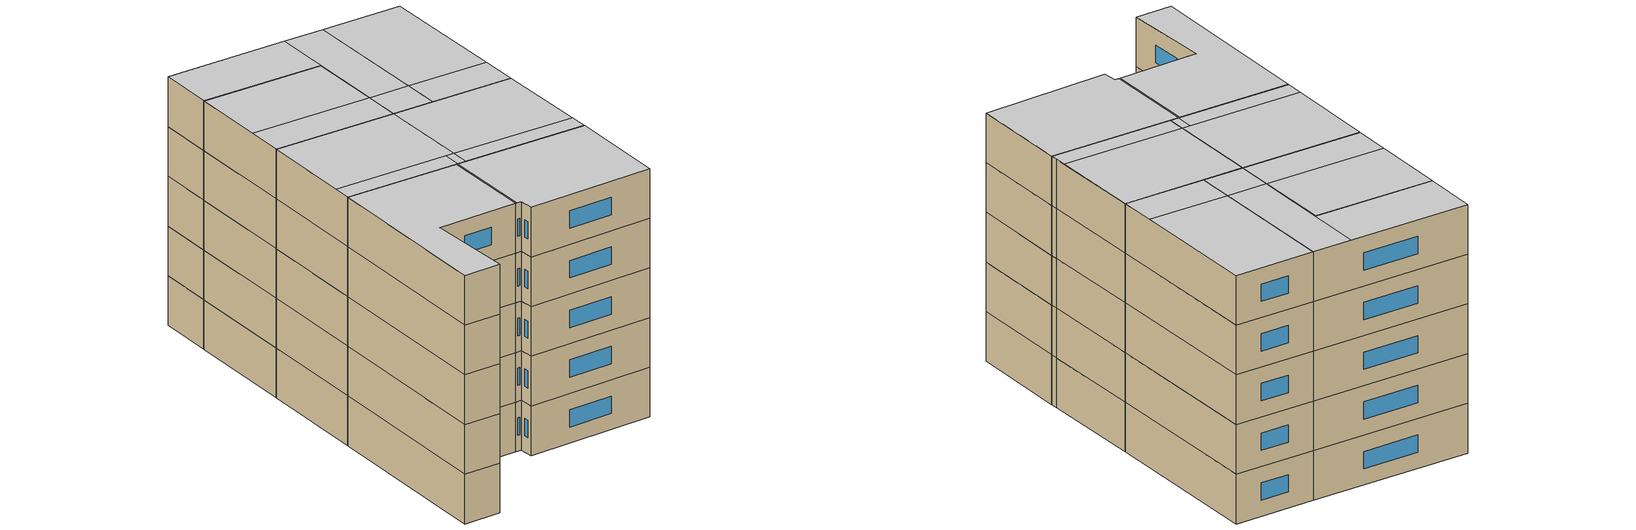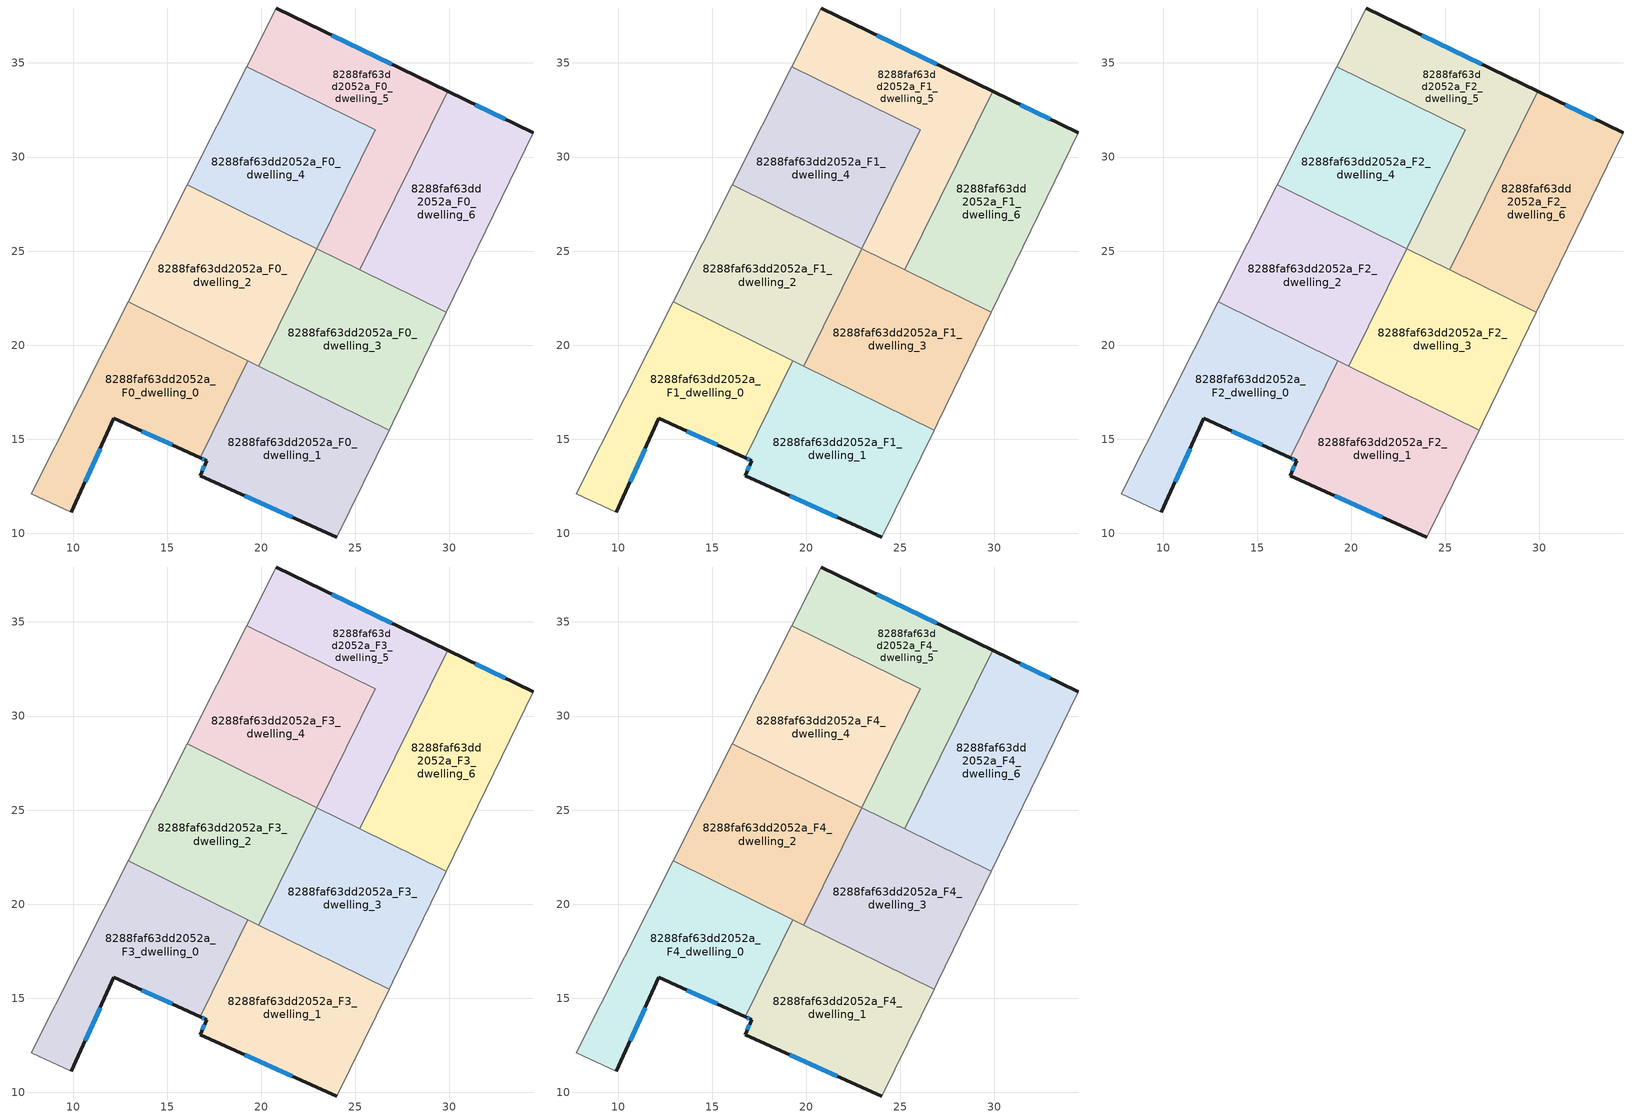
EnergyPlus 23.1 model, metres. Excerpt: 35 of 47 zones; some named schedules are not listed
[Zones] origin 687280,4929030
8288faf63dd2052a_F0_dwelling_0
 floor ground (EU_floor_Construction): 19.29,19.17 16.76,14.02 12.17,16.13 9.9,11.12 7.79,12.11 12.93,22.3 z0
 wall outside (EU_wall_Construction): 9.9,11.12 12.17,16.13 16.76,14.02 z0:3
 wall adiabatic (EU_wall_Construction): 12.93,22.3 7.79,12.11 9.9,11.12 z0:3
 wall to 8288faf63dd2052a_F0_dwelling_1 (EU_wall_Construction): 16.76,14.02 19.29,19.17 z0:3
 wall to 8288faf63dd2052a_F0_dwelling_2 (EU_wall_Construction): 19.29,19.17 12.93,22.3 z0:3
 window (EU_Window_Construction): 13.66,15.44 15.27,14.7 / 10.64,12.75 11.44,14.5 z0.98:2.02
8288faf63dd2052a_F0_dwelling_1
 floor ground (EU_floor_Construction): 26.8,15.48 24.01,9.81 16.75,13.07 17.09,13.86 16.76,14.02 19.29,19.17 z0
 wall outside (EU_wall_Construction): 16.76,14.02 17.09,13.86 16.75,13.07 24.01,9.81 z0:3
 wall adiabatic (EU_wall_Construction): 24.01,9.81 26.8,15.48 z0:3
 wall to 8288faf63dd2052a_F0_dwelling_3 (EU_wall_Construction): 26.8,15.48 19.87,18.89 z0:3
 wall to 8288faf63dd2052a_F0_dwelling_2 (EU_wall_Construction): 19.87,18.89 19.29,19.17 z0:3
 window (EU_Window_Construction): 19.11,12.01 21.65,10.87 / 16.98,13.61 16.86,13.33 / 16.87,13.97 16.98,13.91 z0.98:2.02
8288faf63dd2052a_F0_dwelling_2
 floor ground (EU_floor_Construction): 22.94,25.14 19.87,18.89 12.93,22.3 16.06,28.53 z0
 wall to 8288faf63dd2052a_F0_dwelling_3 (EU_wall_Construction): 19.87,18.89 22.94,25.14 z0:3
 wall adiabatic (EU_wall_Construction): 16.06,28.53 12.93,22.3 z0:3
 wall to 8288faf63dd2052a_F0_dwelling_4 (EU_wall_Construction): 22.94,25.14 16.06,28.53 z0:3
8288faf63dd2052a_F0_dwelling_3
 floor ground (EU_floor_Construction): 29.83,21.75 27,15.89 26.8,15.48 19.87,18.89 22.94,25.14 z0
 wall adiabatic (EU_wall_Construction): 26.8,15.48 27,15.89 29.83,21.75 z0:3
 wall to 8288faf63dd2052a_F0_dwelling_6 (EU_wall_Construction): 29.83,21.75 25.25,24.01 z0:3
 wall to 8288faf63dd2052a_F0_dwelling_4 (EU_wall_Construction): 25.25,24.01 22.94,25.14 z0:3
8288faf63dd2052a_F0_dwelling_4
 floor ground (EU_floor_Construction): 26.05,31.44 22.95,25.14 25.25,24.01 16.06,28.53 19.22,34.8 z0
 wall adiabatic (EU_wall_Construction): 19.22,34.8 16.06,28.53 z0:3
 wall to 8288faf63dd2052a_F0_dwelling_5 (EU_wall_Construction): 25.25,24.01 22.95,25.14 26.05,31.44 19.22,34.8 z0:3
8288faf63dd2052a_F0_dwelling_5
 floor ground (EU_floor_Construction): 29.91,33.49 25.25,24.01 22.95,25.14 26.05,31.44 19.22,34.8 20.79,37.92 z0
 wall outside (EU_wall_Construction): 29.91,33.49 20.79,37.92 z0:3
 wall adiabatic (EU_wall_Construction): 20.79,37.92 19.22,34.8 z0:3
 wall to 8288faf63dd2052a_F0_dwelling_6 (EU_wall_Construction): 25.25,24.01 29.91,33.49 z0:3
 window (EU_Window_Construction): 26.95,34.93 23.76,36.48 z0.98:2.02
8288faf63dd2052a_F0_dwelling_6
 floor ground (EU_floor_Construction): 34.44,31.29 29.83,21.75 25.25,24.01 29.91,33.49 z0
 wall outside (EU_wall_Construction): 34.44,31.29 29.91,33.49 z0:3
 wall adiabatic (EU_wall_Construction): 29.83,21.75 34.44,31.29 z0:3
 window (EU_Window_Construction): 32.97,32.01 31.38,32.78 z0.98:2.02
8288faf63dd2052a_F1_dwelling_0
 floor to 8288faf63dd2052a_F0_dwelling_0 (EU_floor_Construction): 19.29,19.17 16.76,14.02 12.17,16.13 9.9,11.12 7.79,12.11 12.93,22.3 z3
 wall outside (EU_wall_Construction): 9.9,11.12 12.17,16.13 16.76,14.02 z3:6
 wall adiabatic (EU_wall_Construction): 12.93,22.3 7.79,12.11 9.9,11.12 z3:6
 wall to 8288faf63dd2052a_F1_dwelling_1 (EU_wall_Construction): 16.76,14.02 19.29,19.17 z3:6
 wall to 8288faf63dd2052a_F1_dwelling_2 (EU_wall_Construction): 19.29,19.17 12.93,22.3 z3:6
 window (EU_Window_Construction): 13.66,15.44 15.27,14.7 / 10.64,12.75 11.44,14.5 z3.98:5.02
8288faf63dd2052a_F1_dwelling_1
 floor to 8288faf63dd2052a_F0_dwelling_1 (EU_floor_Construction): 26.8,15.48 24.01,9.81 16.75,13.07 17.09,13.86 16.76,14.02 19.29,19.17 z3
 wall outside (EU_wall_Construction): 16.76,14.02 17.09,13.86 16.75,13.07 24.01,9.81 z3:6
 wall adiabatic (EU_wall_Construction): 24.01,9.81 26.8,15.48 z3:6
 wall to 8288faf63dd2052a_F1_dwelling_3 (EU_wall_Construction): 26.8,15.48 19.87,18.89 z3:6
 wall to 8288faf63dd2052a_F1_dwelling_2 (EU_wall_Construction): 19.87,18.89 19.29,19.17 z3:6
 window (EU_Window_Construction): 19.11,12.01 21.65,10.87 / 16.98,13.61 16.86,13.33 / 16.87,13.97 16.98,13.91 z3.98:5.02
8288faf63dd2052a_F1_dwelling_2
 floor to 8288faf63dd2052a_F0_dwelling_2 (EU_floor_Construction): 22.94,25.14 19.87,18.89 12.93,22.3 16.06,28.53 z3
 wall to 8288faf63dd2052a_F1_dwelling_3 (EU_wall_Construction): 19.87,18.89 22.94,25.14 z3:6
 wall adiabatic (EU_wall_Construction): 16.06,28.53 12.93,22.3 z3:6
 wall to 8288faf63dd2052a_F1_dwelling_4 (EU_wall_Construction): 22.94,25.14 16.06,28.53 z3:6
8288faf63dd2052a_F1_dwelling_3
 floor to 8288faf63dd2052a_F0_dwelling_3 (EU_floor_Construction): 29.83,21.75 27,15.89 26.8,15.48 19.87,18.89 22.94,25.14 z3
 wall adiabatic (EU_wall_Construction): 26.8,15.48 27,15.89 29.83,21.75 z3:6
 wall to 8288faf63dd2052a_F1_dwelling_6 (EU_wall_Construction): 29.83,21.75 25.25,24.01 z3:6
 wall to 8288faf63dd2052a_F1_dwelling_4 (EU_wall_Construction): 25.25,24.01 22.94,25.14 z3:6
8288faf63dd2052a_F1_dwelling_4
 floor to 8288faf63dd2052a_F0_dwelling_4 (EU_floor_Construction): 26.05,31.44 22.95,25.14 25.25,24.01 16.06,28.53 19.22,34.8 z3
 wall adiabatic (EU_wall_Construction): 19.22,34.8 16.06,28.53 z3:6
 wall to 8288faf63dd2052a_F1_dwelling_5 (EU_wall_Construction): 25.25,24.01 22.95,25.14 26.05,31.44 19.22,34.8 z3:6
8288faf63dd2052a_F1_dwelling_5
 floor to 8288faf63dd2052a_F0_dwelling_5 (EU_floor_Construction): 29.91,33.49 25.25,24.01 22.95,25.14 26.05,31.44 19.22,34.8 20.79,37.92 z3
 wall outside (EU_wall_Construction): 29.91,33.49 20.79,37.92 z3:6
 wall adiabatic (EU_wall_Construction): 20.79,37.92 19.22,34.8 z3:6
 wall to 8288faf63dd2052a_F1_dwelling_6 (EU_wall_Construction): 25.25,24.01 29.91,33.49 z3:6
 window (EU_Window_Construction): 26.95,34.93 23.76,36.48 z3.98:5.02
8288faf63dd2052a_F1_dwelling_6
 floor to 8288faf63dd2052a_F0_dwelling_6 (EU_floor_Construction): 34.44,31.29 29.83,21.75 25.25,24.01 29.91,33.49 z3
 wall outside (EU_wall_Construction): 34.44,31.29 29.91,33.49 z3:6
 wall adiabatic (EU_wall_Construction): 29.83,21.75 34.44,31.29 z3:6
 window (EU_Window_Construction): 32.97,32.01 31.38,32.78 z3.98:5.02
8288faf63dd2052a_F2_dwelling_0
 floor to 8288faf63dd2052a_F1_dwelling_0 (EU_floor_Construction): 19.29,19.17 16.76,14.02 12.17,16.13 9.9,11.12 7.79,12.11 12.93,22.3 z6
 wall outside (EU_wall_Construction): 9.9,11.12 12.17,16.13 16.76,14.02 z6:9
 wall adiabatic (EU_wall_Construction): 12.93,22.3 7.79,12.11 9.9,11.12 z6:9
 wall to 8288faf63dd2052a_F2_dwelling_1 (EU_wall_Construction): 16.76,14.02 19.29,19.17 z6:9
 wall to 8288faf63dd2052a_F2_dwelling_2 (EU_wall_Construction): 19.29,19.17 12.93,22.3 z6:9
 window (EU_Window_Construction): 13.66,15.44 15.27,14.7 / 10.64,12.75 11.44,14.5 z6.98:8.02
8288faf63dd2052a_F2_dwelling_1
 floor to 8288faf63dd2052a_F1_dwelling_1 (EU_floor_Construction): 26.8,15.48 24.01,9.81 16.75,13.07 17.09,13.86 16.76,14.02 19.29,19.17 z6
 wall outside (EU_wall_Construction): 16.76,14.02 17.09,13.86 16.75,13.07 24.01,9.81 z6:9
 wall adiabatic (EU_wall_Construction): 24.01,9.81 26.8,15.48 z6:9
 wall to 8288faf63dd2052a_F2_dwelling_3 (EU_wall_Construction): 26.8,15.48 19.87,18.89 z6:9
 wall to 8288faf63dd2052a_F2_dwelling_2 (EU_wall_Construction): 19.87,18.89 19.29,19.17 z6:9
 window (EU_Window_Construction): 19.11,12.01 21.65,10.87 / 16.98,13.61 16.86,13.33 / 16.87,13.97 16.98,13.91 z6.98:8.02
8288faf63dd2052a_F2_dwelling_2
 floor to 8288faf63dd2052a_F1_dwelling_2 (EU_floor_Construction): 22.94,25.14 19.87,18.89 12.93,22.3 16.06,28.53 z6
 wall to 8288faf63dd2052a_F2_dwelling_3 (EU_wall_Construction): 19.87,18.89 22.94,25.14 z6:9
 wall adiabatic (EU_wall_Construction): 16.06,28.53 12.93,22.3 z6:9
 wall to 8288faf63dd2052a_F2_dwelling_4 (EU_wall_Construction): 22.94,25.14 16.06,28.53 z6:9
8288faf63dd2052a_F2_dwelling_3
 floor to 8288faf63dd2052a_F1_dwelling_3 (EU_floor_Construction): 29.83,21.75 27,15.89 26.8,15.48 19.87,18.89 22.94,25.14 z6
 wall adiabatic (EU_wall_Construction): 26.8,15.48 27,15.89 29.83,21.75 z6:9
 wall to 8288faf63dd2052a_F2_dwelling_6 (EU_wall_Construction): 29.83,21.75 25.25,24.01 z6:9
 wall to 8288faf63dd2052a_F2_dwelling_4 (EU_wall_Construction): 25.25,24.01 22.94,25.14 z6:9
8288faf63dd2052a_F2_dwelling_4
 floor to 8288faf63dd2052a_F1_dwelling_4 (EU_floor_Construction): 26.05,31.44 22.95,25.14 25.25,24.01 16.06,28.53 19.22,34.8 z6
 wall adiabatic (EU_wall_Construction): 19.22,34.8 16.06,28.53 z6:9
 wall to 8288faf63dd2052a_F2_dwelling_5 (EU_wall_Construction): 25.25,24.01 22.95,25.14 26.05,31.44 19.22,34.8 z6:9
8288faf63dd2052a_F2_dwelling_5
 floor to 8288faf63dd2052a_F1_dwelling_5 (EU_floor_Construction): 29.91,33.49 25.25,24.01 22.95,25.14 26.05,31.44 19.22,34.8 20.79,37.92 z6
 wall outside (EU_wall_Construction): 29.91,33.49 20.79,37.92 z6:9
 wall adiabatic (EU_wall_Construction): 20.79,37.92 19.22,34.8 z6:9
 wall to 8288faf63dd2052a_F2_dwelling_6 (EU_wall_Construction): 25.25,24.01 29.91,33.49 z6:9
 window (EU_Window_Construction): 26.95,34.93 23.76,36.48 z6.98:8.02
8288faf63dd2052a_F2_dwelling_6
 floor to 8288faf63dd2052a_F1_dwelling_6 (EU_floor_Construction): 34.44,31.29 29.83,21.75 25.25,24.01 29.91,33.49 z6
 wall outside (EU_wall_Construction): 34.44,31.29 29.91,33.49 z6:9
 wall adiabatic (EU_wall_Construction): 29.83,21.75 34.44,31.29 z6:9
 window (EU_Window_Construction): 32.97,32.01 31.38,32.78 z6.98:8.02
8288faf63dd2052a_F3_dwelling_0
 floor to 8288faf63dd2052a_F2_dwelling_0 (EU_floor_Construction): 19.29,19.17 16.76,14.02 12.17,16.13 9.9,11.12 7.79,12.11 12.93,22.3 z9
 wall outside (EU_wall_Construction): 9.9,11.12 12.17,16.13 16.76,14.02 z9:12
 wall adiabatic (EU_wall_Construction): 12.93,22.3 7.79,12.11 9.9,11.12 z9:12
 wall to 8288faf63dd2052a_F3_dwelling_1 (EU_wall_Construction): 16.76,14.02 19.29,19.17 z9:12
 wall to 8288faf63dd2052a_F3_dwelling_2 (EU_wall_Construction): 19.29,19.17 12.93,22.3 z9:12
 window (EU_Window_Construction): 13.66,15.44 15.27,14.7 / 10.64,12.75 11.44,14.5 z9.98:11.02
8288faf63dd2052a_F3_dwelling_1
 floor to 8288faf63dd2052a_F2_dwelling_1 (EU_floor_Construction): 26.8,15.48 24.01,9.81 16.75,13.07 17.09,13.86 16.76,14.02 19.29,19.17 z9
 wall outside (EU_wall_Construction): 16.76,14.02 17.09,13.86 16.75,13.07 24.01,9.81 z9:12
 wall adiabatic (EU_wall_Construction): 24.01,9.81 26.8,15.48 z9:12
 wall to 8288faf63dd2052a_F3_dwelling_3 (EU_wall_Construction): 26.8,15.48 19.87,18.89 z9:12
 wall to 8288faf63dd2052a_F3_dwelling_2 (EU_wall_Construction): 19.87,18.89 19.29,19.17 z9:12
 window (EU_Window_Construction): 19.11,12.01 21.65,10.87 / 16.98,13.61 16.86,13.33 / 16.87,13.97 16.98,13.91 z9.98:11.02
8288faf63dd2052a_F3_dwelling_2
 floor to 8288faf63dd2052a_F2_dwelling_2 (EU_floor_Construction): 22.94,25.14 19.87,18.89 12.93,22.3 16.06,28.53 z9
 wall to 8288faf63dd2052a_F3_dwelling_3 (EU_wall_Construction): 19.87,18.89 22.94,25.14 z9:12
 wall adiabatic (EU_wall_Construction): 16.06,28.53 12.93,22.3 z9:12
 wall to 8288faf63dd2052a_F3_dwelling_4 (EU_wall_Construction): 22.94,25.14 16.06,28.53 z9:12
8288faf63dd2052a_F3_dwelling_3
 floor to 8288faf63dd2052a_F2_dwelling_3 (EU_floor_Construction): 29.83,21.75 27,15.89 26.8,15.48 19.87,18.89 22.94,25.14 z9
 wall adiabatic (EU_wall_Construction): 26.8,15.48 27,15.89 29.83,21.75 z9:12
 wall to 8288faf63dd2052a_F3_dwelling_6 (EU_wall_Construction): 29.83,21.75 25.25,24.01 z9:12
 wall to 8288faf63dd2052a_F3_dwelling_4 (EU_wall_Construction): 25.25,24.01 22.94,25.14 z9:12
8288faf63dd2052a_F3_dwelling_4
 floor to 8288faf63dd2052a_F2_dwelling_4 (EU_floor_Construction): 26.05,31.44 22.95,25.14 25.25,24.01 16.06,28.53 19.22,34.8 z9
 wall adiabatic (EU_wall_Construction): 19.22,34.8 16.06,28.53 z9:12
 wall to 8288faf63dd2052a_F3_dwelling_5 (EU_wall_Construction): 25.25,24.01 22.95,25.14 26.05,31.44 19.22,34.8 z9:12
8288faf63dd2052a_F3_dwelling_5
 floor to 8288faf63dd2052a_F2_dwelling_5 (EU_floor_Construction): 29.91,33.49 25.25,24.01 22.95,25.14 26.05,31.44 19.22,34.8 20.79,37.92 z9
 wall outside (EU_wall_Construction): 29.91,33.49 20.79,37.92 z9:12
 wall adiabatic (EU_wall_Construction): 20.79,37.92 19.22,34.8 z9:12
 wall to 8288faf63dd2052a_F3_dwelling_6 (EU_wall_Construction): 25.25,24.01 29.91,33.49 z9:12
 window (EU_Window_Construction): 26.95,34.93 23.76,36.48 z9.98:11.02
8288faf63dd2052a_F3_dwelling_6
 floor to 8288faf63dd2052a_F2_dwelling_6 (EU_floor_Construction): 34.44,31.29 29.83,21.75 25.25,24.01 29.91,33.49 z9
 wall outside (EU_wall_Construction): 34.44,31.29 29.91,33.49 z9:12
 wall adiabatic (EU_wall_Construction): 29.83,21.75 34.44,31.29 z9:12
 window (EU_Window_Construction): 32.97,32.01 31.38,32.78 z9.98:11.02
8288faf63dd2052a_F4_dwelling_0
 floor to 8288faf63dd2052a_F3_dwelling_0 (EU_floor_Construction): 19.29,19.17 16.76,14.02 12.17,16.13 9.9,11.12 7.79,12.11 12.93,22.3 z12
 wall outside (EU_wall_Construction): 9.9,11.12 12.17,16.13 16.76,14.02 z12:15
 wall adiabatic (EU_wall_Construction): 12.93,22.3 7.79,12.11 9.9,11.12 z12:15
 wall to 8288faf63dd2052a_F4_dwelling_1 (EU_wall_Construction): 16.76,14.02 19.29,19.17 z12:15
 wall to 8288faf63dd2052a_F4_dwelling_2 (EU_wall_Construction): 19.29,19.17 12.93,22.3 z12:15
 window (EU_Window_Construction): 13.66,15.44 15.27,14.7 / 10.64,12.75 11.44,14.5 z12.98:14.02
 ceiling to 8288faf63dd2052a_F5_dwelling_5 (EU_floor_Construction): 16.76,14.02 19.29,19.17 12.93,22.3 7.79,12.11 9.9,11.12 12.17,16.13 z15
8288faf63dd2052a_F4_dwelling_1
 floor to 8288faf63dd2052a_F3_dwelling_1 (EU_floor_Construction): 26.8,15.48 24.01,9.81 16.75,13.07 17.09,13.86 16.76,14.02 19.29,19.17 z12
 wall outside (EU_wall_Construction): 16.76,14.02 17.09,13.86 16.75,13.07 24.01,9.81 z12:15
 wall adiabatic (EU_wall_Construction): 24.01,9.81 26.8,15.48 z12:15
 wall to 8288faf63dd2052a_F4_dwelling_3 (EU_wall_Construction): 26.8,15.48 19.87,18.89 z12:15
 wall to 8288faf63dd2052a_F4_dwelling_2 (EU_wall_Construction): 19.87,18.89 19.29,19.17 z12:15
 window (EU_Window_Construction): 19.11,12.01 21.65,10.87 / 16.98,13.61 16.86,13.33 / 16.87,13.97 16.98,13.91 z12.98:14.02
 ceiling to 8288faf63dd2052a_F5_dwelling_4 (EU_floor_Construction): 24.01,9.81 26.8,15.48 19.39,19.12 16.86,13.97 17.09,13.86 16.75,13.07 z15
 ceiling to 8288faf63dd2052a_F5_dwelling_5 (EU_floor_Construction): 16.86,13.97 19.39,19.12 19.29,19.17 16.76,14.02 z15
8288faf63dd2052a_F4_dwelling_2
 floor to 8288faf63dd2052a_F3_dwelling_2 (EU_floor_Construction): 22.94,25.14 19.87,18.89 12.93,22.3 16.06,28.53 z12
 wall to 8288faf63dd2052a_F4_dwelling_3 (EU_wall_Construction): 19.87,18.89 22.94,25.14 z12:15
 wall adiabatic (EU_wall_Construction): 16.06,28.53 12.93,22.3 z12:15
 wall to 8288faf63dd2052a_F4_dwelling_4 (EU_wall_Construction): 22.94,25.14 16.06,28.53 z12:15
 ceiling to 8288faf63dd2052a_F5_dwelling_3 (EU_floor_Construction): 20.38,19.93 22.94,25.14 16.06,28.53 13.45,23.33 z15
 ceiling to 8288faf63dd2052a_F5_dwelling_5 (EU_floor_Construction): 19.39,19.12 19.9,20.16 13.45,23.33 12.93,22.3 z15
 ceiling to 8288faf63dd2052a_F5_dwelling_4 (EU_floor_Construction): 19.87,18.89 20.38,19.93 19.9,20.16 19.39,19.12 z15
8288faf63dd2052a_F4_dwelling_3
 floor to 8288faf63dd2052a_F3_dwelling_3 (EU_floor_Construction): 29.83,21.75 27,15.89 26.8,15.48 19.87,18.89 22.94,25.14 z12
 wall adiabatic (EU_wall_Construction): 26.8,15.48 27,15.89 29.83,21.75 z12:15
 wall to 8288faf63dd2052a_F4_dwelling_6 (EU_wall_Construction): 29.83,21.75 25.25,24.01 z12:15
 wall to 8288faf63dd2052a_F4_dwelling_4 (EU_wall_Construction): 25.25,24.01 22.94,25.14 z12:15
 ceiling to 8288faf63dd2052a_F5_dwelling_2 (EU_floor_Construction): 27.31,16.52 29.83,21.75 22.95,25.14 20.38,19.92 z15
 ceiling to 8288faf63dd2052a_F5_dwelling_4 (EU_floor_Construction): 26.8,15.48 27,15.89 27.31,16.52 20.38,19.93 19.87,18.89 z15
8288faf63dd2052a_F4_dwelling_4
 floor to 8288faf63dd2052a_F3_dwelling_4 (EU_floor_Construction): 26.05,31.44 22.95,25.14 25.25,24.01 16.06,28.53 19.22,34.8 z12
 wall adiabatic (EU_wall_Construction): 19.22,34.8 16.06,28.53 z12:15
 wall to 8288faf63dd2052a_F4_dwelling_5 (EU_wall_Construction): 25.25,24.01 22.95,25.14 26.05,31.44 19.22,34.8 z12:15
 ceiling to 8288faf63dd2052a_F5_dwelling_1 (EU_floor_Construction): 23.98,27.23 26.05,31.44 19.22,34.8 17.11,30.61 z15
 ceiling to 8288faf63dd2052a_F5_dwelling_3 (EU_floor_Construction): 22.95,25.14 23.98,27.24 17.11,30.61 16.06,28.53 z15
8288faf63dd2052a_F4_dwelling_5
 floor to 8288faf63dd2052a_F3_dwelling_5 (EU_floor_Construction): 29.91,33.49 25.25,24.01 22.95,25.14 26.05,31.44 19.22,34.8 20.79,37.92 z12
 wall outside (EU_wall_Construction): 29.91,33.49 20.79,37.92 z12:15
 wall adiabatic (EU_wall_Construction): 20.79,37.92 19.22,34.8 z12:15
 wall to 8288faf63dd2052a_F4_dwelling_6 (EU_wall_Construction): 25.25,24.01 29.91,33.49 z12:15
 window (EU_Window_Construction): 26.95,34.93 23.76,36.48 z12.98:14.02
 ceiling to 8288faf63dd2052a_F5_dwelling_1 (EU_floor_Construction): 24,27.22 27.63,34.6 20.79,37.92 19.22,34.8 26.05,31.44 23.98,27.23 z15
 ceiling to 8288faf63dd2052a_F5_dwelling_0 (EU_floor_Construction): 26.28,26.1 29.91,33.49 27.63,34.6 24,27.22 z15
 ceiling to 8288faf63dd2052a_F5_dwelling_2 (EU_floor_Construction): 25.25,24.01 26.28,26.1 23.98,27.23 22.95,25.14 z15
8288faf63dd2052a_F4_dwelling_6
 floor to 8288faf63dd2052a_F3_dwelling_6 (EU_floor_Construction): 34.44,31.29 29.83,21.75 25.25,24.01 29.91,33.49 z12
 wall outside (EU_wall_Construction): 34.44,31.29 29.91,33.49 z12:15
 wall adiabatic (EU_wall_Construction): 29.83,21.75 34.44,31.29 z12:15
 window (EU_Window_Construction): 32.97,32.01 31.38,32.78 z12.98:14.02
 ceiling to 8288faf63dd2052a_F5_dwelling_0 (EU_floor_Construction): 30.85,23.86 34.44,31.29 29.91,33.49 26.28,26.1 z15
 ceiling adiabatic (EU_roof_Construction): 29.83,21.75 30.85,23.86 26.28,26.1 25.25,24.01 z15
[Building]
EU S2 Campaign: North Axis=0; Terrain=City; Solar Distribution=FullExterior
[Site:Location]
Bologna: Latitude=44.5; Longitude=11.25; Time Zone=1; Elevation=37
[SizingPeriod:WeatherFileDays]
AnnualSizingPeriod: Begin Month=1; Begin Day of Month=1; End Month=12; End Day of Month=31; Day of Week for Start Day=Monday; Use Weather File Daylight Saving Period=No; Use Weather File Rain and Snow Indicators=No
[MATERIAL]
EU_InternalMass_Material: Roughness=MediumRough; Thickness=0.1; Conductivity=1; Density=1800; Specific Heat=900; Thermal Absorptance=0.9; Solar Absorptance=0.7; Visible Absorptance=0.7
[MATERIAL:NOMASS] Roughness=MediumRough; Thermal Absorptance=0.9; Solar Absorptance=0.7; Visible Absorptance=0.7
Name | Thermal Resistance
EU_wall_NoMass | 0.905828
EU_roof_NoMass | 0.37593
EU_floor_NoMass | 0.67114
[WINDOWMATERIAL:SIMPLEGLAZINGSYSTEM]
EU_Window_SimpleGlazing: UFactor=4.52486; Solar Heat Gain Coefficient=0.85; Visible Transmittance=0.85
[CONSTRUCTION]
EU_wall_Construction: EU_wall_NoMass
EU_roof_Construction: EU_roof_NoMass
EU_floor_Construction: EU_floor_NoMass
EU_Window_Construction: EU_Window_SimpleGlazing
EU_InternalMass_Construction: EU_InternalMass_Material
[ZONE] Type=1; Multiplier=1; Ceiling Height=autocalculate; Floor Area=autocalculate; Part of Total Floor Area=Yes
Name | Volume
8288faf63dd2052a_F0_dwelling_0; 8288faf63dd2052a_F1_dwelling_0; 8288faf63dd2052a_F2_dwelling_0; 8288faf63dd2052a_F3_dwelling_0; 8288faf63dd2052a_F4_dwelling_0; 8288faf63dd2052a_F0_dwelling_5; 8288faf63dd2052a_F1_dwelling_5; 8288faf63dd2052a_F2_dwelling_5; 8288faf63dd2052a_F3_dwelling_5; 8288faf63dd2052a_F4_dwelling_5 | 161.12
8288faf63dd2052a_F0_dwelling_1; 8288faf63dd2052a_F1_dwelling_1; 8288faf63dd2052a_F2_dwelling_1; 8288faf63dd2052a_F3_dwelling_1; 8288faf63dd2052a_F4_dwelling_1 | 161.107
8288faf63dd2052a_F0_dwelling_2; 8288faf63dd2052a_F1_dwelling_2; 8288faf63dd2052a_F2_dwelling_2; 8288faf63dd2052a_F3_dwelling_2; 8288faf63dd2052a_F4_dwelling_2 | 161.094
8288faf63dd2052a_F0_dwelling_3; 8288faf63dd2052a_F1_dwelling_3; 8288faf63dd2052a_F2_dwelling_3; 8288faf63dd2052a_F3_dwelling_3; 8288faf63dd2052a_F4_dwelling_3 | 161.091
8288faf63dd2052a_F0_dwelling_4; 8288faf63dd2052a_F1_dwelling_4; 8288faf63dd2052a_F2_dwelling_4; 8288faf63dd2052a_F3_dwelling_4; 8288faf63dd2052a_F4_dwelling_4 | 161.104
8288faf63dd2052a_F0_dwelling_6; 8288faf63dd2052a_F1_dwelling_6; 8288faf63dd2052a_F2_dwelling_6; 8288faf63dd2052a_F3_dwelling_6; 8288faf63dd2052a_F4_dwelling_6 | 161.101
[INTERNALMASS] Construction=EU_InternalMass_Construction
Name | Zone or ZoneList | Surface Area
8288faf63dd2052a_F0_dwelling_0_EU_InternalMass | 8288faf63dd2052a_F0_dwelling_0 | 53.7044
8288faf63dd2052a_F0_dwelling_1_EU_InternalMass | 8288faf63dd2052a_F0_dwelling_1 | 53.7037
8288faf63dd2052a_F0_dwelling_2_EU_InternalMass | 8288faf63dd2052a_F0_dwelling_2 | 53.6979
8288faf63dd2052a_F0_dwelling_3_EU_InternalMass | 8288faf63dd2052a_F0_dwelling_3 | 53.6974
8288faf63dd2052a_F0_dwelling_4_EU_InternalMass | 8288faf63dd2052a_F0_dwelling_4 | 53.7038
8288faf63dd2052a_F0_dwelling_5_EU_InternalMass | 8288faf63dd2052a_F0_dwelling_5 | 53.7064
8288faf63dd2052a_F0_dwelling_6_EU_InternalMass | 8288faf63dd2052a_F0_dwelling_6 | 53.7002
8288faf63dd2052a_F1_dwelling_0_EU_InternalMass | 8288faf63dd2052a_F1_dwelling_0 | 53.7044
8288faf63dd2052a_F1_dwelling_1_EU_InternalMass | 8288faf63dd2052a_F1_dwelling_1 | 53.7037
8288faf63dd2052a_F1_dwelling_2_EU_InternalMass | 8288faf63dd2052a_F1_dwelling_2 | 53.6979
8288faf63dd2052a_F1_dwelling_3_EU_InternalMass | 8288faf63dd2052a_F1_dwelling_3 | 53.6974
8288faf63dd2052a_F1_dwelling_4_EU_InternalMass | 8288faf63dd2052a_F1_dwelling_4 | 53.7038
8288faf63dd2052a_F1_dwelling_5_EU_InternalMass | 8288faf63dd2052a_F1_dwelling_5 | 53.7064
8288faf63dd2052a_F1_dwelling_6_EU_InternalMass | 8288faf63dd2052a_F1_dwelling_6 | 53.7002
8288faf63dd2052a_F2_dwelling_0_EU_InternalMass | 8288faf63dd2052a_F2_dwelling_0 | 53.7044
8288faf63dd2052a_F2_dwelling_1_EU_InternalMass | 8288faf63dd2052a_F2_dwelling_1 | 53.7037
8288faf63dd2052a_F2_dwelling_2_EU_InternalMass | 8288faf63dd2052a_F2_dwelling_2 | 53.6979
8288faf63dd2052a_F2_dwelling_3_EU_InternalMass | 8288faf63dd2052a_F2_dwelling_3 | 53.6974
8288faf63dd2052a_F2_dwelling_4_EU_InternalMass | 8288faf63dd2052a_F2_dwelling_4 | 53.7038
8288faf63dd2052a_F2_dwelling_5_EU_InternalMass | 8288faf63dd2052a_F2_dwelling_5 | 53.7064
8288faf63dd2052a_F2_dwelling_6_EU_InternalMass | 8288faf63dd2052a_F2_dwelling_6 | 53.7002
8288faf63dd2052a_F3_dwelling_0_EU_InternalMass | 8288faf63dd2052a_F3_dwelling_0 | 53.7044
8288faf63dd2052a_F3_dwelling_1_EU_InternalMass | 8288faf63dd2052a_F3_dwelling_1 | 53.7037
8288faf63dd2052a_F3_dwelling_2_EU_InternalMass | 8288faf63dd2052a_F3_dwelling_2 | 53.6979
8288faf63dd2052a_F3_dwelling_3_EU_InternalMass | 8288faf63dd2052a_F3_dwelling_3 | 53.6974
8288faf63dd2052a_F3_dwelling_4_EU_InternalMass | 8288faf63dd2052a_F3_dwelling_4 | 53.7038
8288faf63dd2052a_F3_dwelling_5_EU_InternalMass | 8288faf63dd2052a_F3_dwelling_5 | 53.7064
8288faf63dd2052a_F3_dwelling_6_EU_InternalMass | 8288faf63dd2052a_F3_dwelling_6 | 53.7002
8288faf63dd2052a_F4_dwelling_0_EU_InternalMass | 8288faf63dd2052a_F4_dwelling_0 | 53.7044
8288faf63dd2052a_F4_dwelling_1_EU_InternalMass | 8288faf63dd2052a_F4_dwelling_1 | 53.7037
8288faf63dd2052a_F4_dwelling_2_EU_InternalMass | 8288faf63dd2052a_F4_dwelling_2 | 53.6979
8288faf63dd2052a_F4_dwelling_3_EU_InternalMass | 8288faf63dd2052a_F4_dwelling_3 | 53.6974
8288faf63dd2052a_F4_dwelling_4_EU_InternalMass | 8288faf63dd2052a_F4_dwelling_4 | 53.7038
8288faf63dd2052a_F4_dwelling_5_EU_InternalMass | 8288faf63dd2052a_F4_dwelling_5 | 53.7064
8288faf63dd2052a_F4_dwelling_6_EU_InternalMass | 8288faf63dd2052a_F4_dwelling_6 | 53.7002
[OTHEREQUIPMENT] Fuel Type=Electricity; Design Level Calculation Method=Watts/Area; Power per Zone Floor Area=1; Fraction Latent=0; Fraction Radiant=0; Fraction Lost=0; Carbon Dioxide Generation Rate=0; EndUse Subcategory=EU_Step8_InternalGains
Name | Zone or ZoneList or Space or SpaceList | Schedule
EU_Step8_InternalGain_8288faf63dd2052a_F0_dwelling_0_f000 | 8288faf63dd2052a_F0_dwelling_0 | EU_Step8_GainSchedule_8288faf63dd2052a_F0_dwelling_0_f000
EU_Step8_InternalGain_8288faf63dd2052a_F0_dwelling_1_f000 | 8288faf63dd2052a_F0_dwelling_1 | EU_Step8_GainSchedule_8288faf63dd2052a_F0_dwelling_1_f000
EU_Step8_InternalGain_8288faf63dd2052a_F0_dwelling_2_f000 | 8288faf63dd2052a_F0_dwelling_2 | EU_Step8_GainSchedule_8288faf63dd2052a_F0_dwelling_2_f000
EU_Step8_InternalGain_8288faf63dd2052a_F0_dwelling_3_f000 | 8288faf63dd2052a_F0_dwelling_3 | EU_Step8_GainSchedule_8288faf63dd2052a_F0_dwelling_3_f000
EU_Step8_InternalGain_8288faf63dd2052a_F0_dwelling_4_f000 | 8288faf63dd2052a_F0_dwelling_4 | EU_Step8_GainSchedule_8288faf63dd2052a_F0_dwelling_4_f000
EU_Step8_InternalGain_8288faf63dd2052a_F0_dwelling_5_f000 | 8288faf63dd2052a_F0_dwelling_5 | EU_Step8_GainSchedule_8288faf63dd2052a_F0_dwelling_5_f000
EU_Step8_InternalGain_8288faf63dd2052a_F0_dwelling_6_f000 | 8288faf63dd2052a_F0_dwelling_6 | EU_Step8_GainSchedule_8288faf63dd2052a_F0_dwelling_6_f000
EU_Step8_InternalGain_8288faf63dd2052a_F1_dwelling_0_f000 | 8288faf63dd2052a_F1_dwelling_0 | EU_Step8_GainSchedule_8288faf63dd2052a_F1_dwelling_0_f000
EU_Step8_InternalGain_8288faf63dd2052a_F1_dwelling_1_f000 | 8288faf63dd2052a_F1_dwelling_1 | EU_Step8_GainSchedule_8288faf63dd2052a_F1_dwelling_1_f000
EU_Step8_InternalGain_8288faf63dd2052a_F1_dwelling_2_f000 | 8288faf63dd2052a_F1_dwelling_2 | EU_Step8_GainSchedule_8288faf63dd2052a_F1_dwelling_2_f000
EU_Step8_InternalGain_8288faf63dd2052a_F1_dwelling_3_f000 | 8288faf63dd2052a_F1_dwelling_3 | EU_Step8_GainSchedule_8288faf63dd2052a_F1_dwelling_3_f000
EU_Step8_InternalGain_8288faf63dd2052a_F1_dwelling_4_f000 | 8288faf63dd2052a_F1_dwelling_4 | EU_Step8_GainSchedule_8288faf63dd2052a_F1_dwelling_4_f000
EU_Step8_InternalGain_8288faf63dd2052a_F1_dwelling_5_f000 | 8288faf63dd2052a_F1_dwelling_5 | EU_Step8_GainSchedule_8288faf63dd2052a_F1_dwelling_5_f000
EU_Step8_InternalGain_8288faf63dd2052a_F1_dwelling_6_f000 | 8288faf63dd2052a_F1_dwelling_6 | EU_Step8_GainSchedule_8288faf63dd2052a_F1_dwelling_6_f000
EU_Step8_InternalGain_8288faf63dd2052a_F2_dwelling_0_f000 | 8288faf63dd2052a_F2_dwelling_0 | EU_Step8_GainSchedule_8288faf63dd2052a_F2_dwelling_0_f000
EU_Step8_InternalGain_8288faf63dd2052a_F2_dwelling_1_f000 | 8288faf63dd2052a_F2_dwelling_1 | EU_Step8_GainSchedule_8288faf63dd2052a_F2_dwelling_1_f000
EU_Step8_InternalGain_8288faf63dd2052a_F2_dwelling_2_f000 | 8288faf63dd2052a_F2_dwelling_2 | EU_Step8_GainSchedule_8288faf63dd2052a_F2_dwelling_2_f000
EU_Step8_InternalGain_8288faf63dd2052a_F2_dwelling_3_f000 | 8288faf63dd2052a_F2_dwelling_3 | EU_Step8_GainSchedule_8288faf63dd2052a_F2_dwelling_3_f000
EU_Step8_InternalGain_8288faf63dd2052a_F2_dwelling_4_f000 | 8288faf63dd2052a_F2_dwelling_4 | EU_Step8_GainSchedule_8288faf63dd2052a_F2_dwelling_4_f000
EU_Step8_InternalGain_8288faf63dd2052a_F2_dwelling_5_f000 | 8288faf63dd2052a_F2_dwelling_5 | EU_Step8_GainSchedule_8288faf63dd2052a_F2_dwelling_5_f000
EU_Step8_InternalGain_8288faf63dd2052a_F2_dwelling_6_f000 | 8288faf63dd2052a_F2_dwelling_6 | EU_Step8_GainSchedule_8288faf63dd2052a_F2_dwelling_6_f000
EU_Step8_InternalGain_8288faf63dd2052a_F3_dwelling_0_f000 | 8288faf63dd2052a_F3_dwelling_0 | EU_Step8_GainSchedule_8288faf63dd2052a_F3_dwelling_0_f000
EU_Step8_InternalGain_8288faf63dd2052a_F3_dwelling_1_f000 | 8288faf63dd2052a_F3_dwelling_1 | EU_Step8_GainSchedule_8288faf63dd2052a_F3_dwelling_1_f000
EU_Step8_InternalGain_8288faf63dd2052a_F3_dwelling_2_f000 | 8288faf63dd2052a_F3_dwelling_2 | EU_Step8_GainSchedule_8288faf63dd2052a_F3_dwelling_2_f000
EU_Step8_InternalGain_8288faf63dd2052a_F3_dwelling_3_f000 | 8288faf63dd2052a_F3_dwelling_3 | EU_Step8_GainSchedule_8288faf63dd2052a_F3_dwelling_3_f000
EU_Step8_InternalGain_8288faf63dd2052a_F3_dwelling_4_f000 | 8288faf63dd2052a_F3_dwelling_4 | EU_Step8_GainSchedule_8288faf63dd2052a_F3_dwelling_4_f000
EU_Step8_InternalGain_8288faf63dd2052a_F3_dwelling_5_f000 | 8288faf63dd2052a_F3_dwelling_5 | EU_Step8_GainSchedule_8288faf63dd2052a_F3_dwelling_5_f000
EU_Step8_InternalGain_8288faf63dd2052a_F3_dwelling_6_f000 | 8288faf63dd2052a_F3_dwelling_6 | EU_Step8_GainSchedule_8288faf63dd2052a_F3_dwelling_6_f000
EU_Step8_InternalGain_8288faf63dd2052a_F4_dwelling_0_f000 | 8288faf63dd2052a_F4_dwelling_0 | EU_Step8_GainSchedule_8288faf63dd2052a_F4_dwelling_0_f000
EU_Step8_InternalGain_8288faf63dd2052a_F4_dwelling_1_f000 | 8288faf63dd2052a_F4_dwelling_1 | EU_Step8_GainSchedule_8288faf63dd2052a_F4_dwelling_1_f000
EU_Step8_InternalGain_8288faf63dd2052a_F4_dwelling_2_f000 | 8288faf63dd2052a_F4_dwelling_2 | EU_Step8_GainSchedule_8288faf63dd2052a_F4_dwelling_2_f000
EU_Step8_InternalGain_8288faf63dd2052a_F4_dwelling_3_f000 | 8288faf63dd2052a_F4_dwelling_3 | EU_Step8_GainSchedule_8288faf63dd2052a_F4_dwelling_3_f000
EU_Step8_InternalGain_8288faf63dd2052a_F4_dwelling_4_f000 | 8288faf63dd2052a_F4_dwelling_4 | EU_Step8_GainSchedule_8288faf63dd2052a_F4_dwelling_4_f000
EU_Step8_InternalGain_8288faf63dd2052a_F4_dwelling_5_f000 | 8288faf63dd2052a_F4_dwelling_5 | EU_Step8_GainSchedule_8288faf63dd2052a_F4_dwelling_5_f000
EU_Step8_InternalGain_8288faf63dd2052a_F4_dwelling_6_f000 | 8288faf63dd2052a_F4_dwelling_6 | EU_Step8_GainSchedule_8288faf63dd2052a_F4_dwelling_6_f000
[ZONEVENTILATION:DESIGNFLOWRATE] Schedule=EU_AlwaysOn; Design Flow Rate Calculation Method=AirChanges/Hour; Air Changes per Hour=0.73129; Ventilation Type=Natural; Fan Pressure Rise=0; Fan Total Efficiency=1; Constant Term Coefficient=1; Temperature Term Coefficient=0; Velocity Term Coefficient=0; Velocity Squared Term Coefficient=0; Minimum Indoor Temperature=-100; Maximum Indoor Temperature=100; Delta Temperature=-100; Minimum Outdoor Temperature=-100; Maximum Outdoor Temperature=100; Maximum Wind Speed=40
Name | Zone or ZoneList or Space or SpaceList
EU_ConstantAir_8288faf63dd2052a_F0_dwelling_0 | 8288faf63dd2052a_F0_dwelling_0
EU_ConstantAir_8288faf63dd2052a_F0_dwelling_1 | 8288faf63dd2052a_F0_dwelling_1
EU_ConstantAir_8288faf63dd2052a_F0_dwelling_2 | 8288faf63dd2052a_F0_dwelling_2
EU_ConstantAir_8288faf63dd2052a_F0_dwelling_3 | 8288faf63dd2052a_F0_dwelling_3
EU_ConstantAir_8288faf63dd2052a_F0_dwelling_4 | 8288faf63dd2052a_F0_dwelling_4
EU_ConstantAir_8288faf63dd2052a_F0_dwelling_5 | 8288faf63dd2052a_F0_dwelling_5
EU_ConstantAir_8288faf63dd2052a_F0_dwelling_6 | 8288faf63dd2052a_F0_dwelling_6
EU_ConstantAir_8288faf63dd2052a_F1_dwelling_0 | 8288faf63dd2052a_F1_dwelling_0
EU_ConstantAir_8288faf63dd2052a_F1_dwelling_1 | 8288faf63dd2052a_F1_dwelling_1
EU_ConstantAir_8288faf63dd2052a_F1_dwelling_2 | 8288faf63dd2052a_F1_dwelling_2
EU_ConstantAir_8288faf63dd2052a_F1_dwelling_3 | 8288faf63dd2052a_F1_dwelling_3
EU_ConstantAir_8288faf63dd2052a_F1_dwelling_4 | 8288faf63dd2052a_F1_dwelling_4
EU_ConstantAir_8288faf63dd2052a_F1_dwelling_5 | 8288faf63dd2052a_F1_dwelling_5
EU_ConstantAir_8288faf63dd2052a_F1_dwelling_6 | 8288faf63dd2052a_F1_dwelling_6
EU_ConstantAir_8288faf63dd2052a_F2_dwelling_0 | 8288faf63dd2052a_F2_dwelling_0
EU_ConstantAir_8288faf63dd2052a_F2_dwelling_1 | 8288faf63dd2052a_F2_dwelling_1
EU_ConstantAir_8288faf63dd2052a_F2_dwelling_2 | 8288faf63dd2052a_F2_dwelling_2
EU_ConstantAir_8288faf63dd2052a_F2_dwelling_3 | 8288faf63dd2052a_F2_dwelling_3
EU_ConstantAir_8288faf63dd2052a_F2_dwelling_4 | 8288faf63dd2052a_F2_dwelling_4
EU_ConstantAir_8288faf63dd2052a_F2_dwelling_5 | 8288faf63dd2052a_F2_dwelling_5
EU_ConstantAir_8288faf63dd2052a_F2_dwelling_6 | 8288faf63dd2052a_F2_dwelling_6
EU_ConstantAir_8288faf63dd2052a_F3_dwelling_0 | 8288faf63dd2052a_F3_dwelling_0
EU_ConstantAir_8288faf63dd2052a_F3_dwelling_1 | 8288faf63dd2052a_F3_dwelling_1
EU_ConstantAir_8288faf63dd2052a_F3_dwelling_2 | 8288faf63dd2052a_F3_dwelling_2
EU_ConstantAir_8288faf63dd2052a_F3_dwelling_3 | 8288faf63dd2052a_F3_dwelling_3
EU_ConstantAir_8288faf63dd2052a_F3_dwelling_4 | 8288faf63dd2052a_F3_dwelling_4
EU_ConstantAir_8288faf63dd2052a_F3_dwelling_5 | 8288faf63dd2052a_F3_dwelling_5
EU_ConstantAir_8288faf63dd2052a_F3_dwelling_6 | 8288faf63dd2052a_F3_dwelling_6
EU_ConstantAir_8288faf63dd2052a_F4_dwelling_0 | 8288faf63dd2052a_F4_dwelling_0
EU_ConstantAir_8288faf63dd2052a_F4_dwelling_1 | 8288faf63dd2052a_F4_dwelling_1
EU_ConstantAir_8288faf63dd2052a_F4_dwelling_2 | 8288faf63dd2052a_F4_dwelling_2
EU_ConstantAir_8288faf63dd2052a_F4_dwelling_3 | 8288faf63dd2052a_F4_dwelling_3
EU_ConstantAir_8288faf63dd2052a_F4_dwelling_4 | 8288faf63dd2052a_F4_dwelling_4
EU_ConstantAir_8288faf63dd2052a_F4_dwelling_5 | 8288faf63dd2052a_F4_dwelling_5
EU_ConstantAir_8288faf63dd2052a_F4_dwelling_6 | 8288faf63dd2052a_F4_dwelling_6
[HVACTEMPLATE:ZONE:IDEALLOADSAIRSYSTEM] System Availability Schedule=EU_AlwaysOn; Maximum Heating Supply Air Temperature=50; Minimum Cooling Supply Air Temperature=13; Maximum Heating Supply Air Humidity Ratio=0.0156; Minimum Cooling Supply Air Humidity Ratio=0.0077; Heating Limit=NoLimit; Cooling Limit=NoLimit; Heating Availability Schedule=EU_AlwaysOn; Cooling Availability Schedule=EU_CoolingOff; Dehumidification Control Type=ConstantSensibleHeatRatio; Cooling Sensible Heat Ratio=0.7; Dehumidification Setpoint=60; Humidification Control Type=None; Humidification Setpoint=30; Outdoor Air Method=None; Outdoor Air Flow Rate per Person=0.00944; Outdoor Air Flow Rate per Zone Floor Area=0; Outdoor Air Flow Rate per Zone=0; Demand Controlled Ventilation Type=None; Outdoor Air Economizer Type=NoEconomizer; Heat Recovery Type=None; Sensible Heat Recovery Effectiveness=0.7; Latent Heat Recovery Effectiveness=0.65
Name | Template Thermostat
8288faf63dd2052a_F0_dwelling_0 | EU_HeatOnly_8288faf63dd2052a_F0_dwelling_0
8288faf63dd2052a_F0_dwelling_1 | EU_HeatOnly_8288faf63dd2052a_F0_dwelling_1
8288faf63dd2052a_F0_dwelling_2 | EU_HeatOnly_8288faf63dd2052a_F0_dwelling_2
8288faf63dd2052a_F0_dwelling_3 | EU_HeatOnly_8288faf63dd2052a_F0_dwelling_3
8288faf63dd2052a_F0_dwelling_4 | EU_HeatOnly_8288faf63dd2052a_F0_dwelling_4
8288faf63dd2052a_F0_dwelling_5 | EU_HeatOnly_8288faf63dd2052a_F0_dwelling_5
8288faf63dd2052a_F0_dwelling_6 | EU_HeatOnly_8288faf63dd2052a_F0_dwelling_6
8288faf63dd2052a_F1_dwelling_0 | EU_HeatOnly_8288faf63dd2052a_F1_dwelling_0
8288faf63dd2052a_F1_dwelling_1 | EU_HeatOnly_8288faf63dd2052a_F1_dwelling_1
8288faf63dd2052a_F1_dwelling_2 | EU_HeatOnly_8288faf63dd2052a_F1_dwelling_2
8288faf63dd2052a_F1_dwelling_3 | EU_HeatOnly_8288faf63dd2052a_F1_dwelling_3
8288faf63dd2052a_F1_dwelling_4 | EU_HeatOnly_8288faf63dd2052a_F1_dwelling_4
8288faf63dd2052a_F1_dwelling_5 | EU_HeatOnly_8288faf63dd2052a_F1_dwelling_5
8288faf63dd2052a_F1_dwelling_6 | EU_HeatOnly_8288faf63dd2052a_F1_dwelling_6
8288faf63dd2052a_F2_dwelling_0 | EU_HeatOnly_8288faf63dd2052a_F2_dwelling_0
8288faf63dd2052a_F2_dwelling_1 | EU_HeatOnly_8288faf63dd2052a_F2_dwelling_1
8288faf63dd2052a_F2_dwelling_2 | EU_HeatOnly_8288faf63dd2052a_F2_dwelling_2
8288faf63dd2052a_F2_dwelling_3 | EU_HeatOnly_8288faf63dd2052a_F2_dwelling_3
8288faf63dd2052a_F2_dwelling_4 | EU_HeatOnly_8288faf63dd2052a_F2_dwelling_4
8288faf63dd2052a_F2_dwelling_5 | EU_HeatOnly_8288faf63dd2052a_F2_dwelling_5
8288faf63dd2052a_F2_dwelling_6 | EU_HeatOnly_8288faf63dd2052a_F2_dwelling_6
8288faf63dd2052a_F3_dwelling_0 | EU_HeatOnly_8288faf63dd2052a_F3_dwelling_0
8288faf63dd2052a_F3_dwelling_1 | EU_HeatOnly_8288faf63dd2052a_F3_dwelling_1
8288faf63dd2052a_F3_dwelling_2 | EU_HeatOnly_8288faf63dd2052a_F3_dwelling_2
8288faf63dd2052a_F3_dwelling_3 | EU_HeatOnly_8288faf63dd2052a_F3_dwelling_3
8288faf63dd2052a_F3_dwelling_4 | EU_HeatOnly_8288faf63dd2052a_F3_dwelling_4
8288faf63dd2052a_F3_dwelling_5 | EU_HeatOnly_8288faf63dd2052a_F3_dwelling_5
8288faf63dd2052a_F3_dwelling_6 | EU_HeatOnly_8288faf63dd2052a_F3_dwelling_6
8288faf63dd2052a_F4_dwelling_0 | EU_HeatOnly_8288faf63dd2052a_F4_dwelling_0
8288faf63dd2052a_F4_dwelling_1 | EU_HeatOnly_8288faf63dd2052a_F4_dwelling_1
8288faf63dd2052a_F4_dwelling_2 | EU_HeatOnly_8288faf63dd2052a_F4_dwelling_2
8288faf63dd2052a_F4_dwelling_3 | EU_HeatOnly_8288faf63dd2052a_F4_dwelling_3
8288faf63dd2052a_F4_dwelling_4 | EU_HeatOnly_8288faf63dd2052a_F4_dwelling_4
8288faf63dd2052a_F4_dwelling_5 | EU_HeatOnly_8288faf63dd2052a_F4_dwelling_5
8288faf63dd2052a_F4_dwelling_6 | EU_HeatOnly_8288faf63dd2052a_F4_dwelling_6
[SIZING:ZONE] Zone Cooling Design Supply Air Temperature Input Method=SupplyAirTemperature; Zone Cooling Design Supply Air Temperature=13; Zone Heating Design Supply Air Temperature Input Method=SupplyAirTemperature; Zone Heating Design Supply Air Temperature=50; Zone Cooling Design Supply Air Humidity Ratio=0.008; Zone Heating Design Supply Air Humidity Ratio=0.008; Cooling Design Air Flow Method=DesignDay; Cooling Design Air Flow Rate=0; Cooling Minimum Air Flow per Zone Floor Area=0.000762; Cooling Minimum Air Flow=0; Cooling Minimum Air Flow Fraction=0.2; Heating Design Air Flow Method=DesignDay; Heating Design Air Flow Rate=0; Heating Maximum Air Flow per Zone Floor Area=0.002032; Heating Maximum Air Flow=0.141576; Heating Maximum Air Flow Fraction=0.3; Account for Dedicated Outdoor Air System=No; Dedicated Outdoor Air System Control Strategy=NeutralSupplyAir; Dedicated Outdoor Air Low Setpoint Temperature for Design=autosize; Dedicated Outdoor Air High Setpoint Temperature for Design=autosize; Zone Load Sizing Method=Sensible Load Only No Latent Load; Zone Latent Cooling Design Supply Air Humidity Ratio Input Method=HumidityRatioDifference; Zone Cooling Design Supply Air Humidity Ratio Difference=0.005; Zone Latent Heating Design Supply Air Humidity Ratio Input Method=HumidityRatioDifference; Zone Humidification Design Supply Air Humidity Ratio Difference=0.005
8288faf63dd2052a_F0_dwelling_0; 8288faf63dd2052a_F0_dwelling_1; 8288faf63dd2052a_F0_dwelling_2; 8288faf63dd2052a_F0_dwelling_3; 8288faf63dd2052a_F0_dwelling_4; 8288faf63dd2052a_F0_dwelling_5; 8288faf63dd2052a_F0_dwelling_6; 8288faf63dd2052a_F1_dwelling_0; 8288faf63dd2052a_F1_dwelling_1; 8288faf63dd2052a_F1_dwelling_2; 8288faf63dd2052a_F1_dwelling_3; 8288faf63dd2052a_F1_dwelling_4; 8288faf63dd2052a_F1_dwelling_5; 8288faf63dd2052a_F1_dwelling_6; 8288faf63dd2052a_F2_dwelling_0; 8288faf63dd2052a_F2_dwelling_1; 8288faf63dd2052a_F2_dwelling_2; 8288faf63dd2052a_F2_dwelling_3; 8288faf63dd2052a_F2_dwelling_4; 8288faf63dd2052a_F2_dwelling_5; 8288faf63dd2052a_F2_dwelling_6; 8288faf63dd2052a_F3_dwelling_0; 8288faf63dd2052a_F3_dwelling_1; 8288faf63dd2052a_F3_dwelling_2; 8288faf63dd2052a_F3_dwelling_3; 8288faf63dd2052a_F3_dwelling_4; 8288faf63dd2052a_F3_dwelling_5; 8288faf63dd2052a_F3_dwelling_6; 8288faf63dd2052a_F4_dwelling_0; 8288faf63dd2052a_F4_dwelling_1; 8288faf63dd2052a_F4_dwelling_2; 8288faf63dd2052a_F4_dwelling_3; 8288faf63dd2052a_F4_dwelling_4; 8288faf63dd2052a_F4_dwelling_5; 8288faf63dd2052a_F4_dwelling_6
[SCHEDULE:FILE] Column Number=1; Rows to Skip at Top=0; Number of Hours of Data=8760; Column Separator=Comma; Interpolate to Timestep=No; Minutes per Item=60; Adjust Schedule for Daylight Savings=Yes
Name | File
EU_Step8_GainSchedule_8288faf63dd2052a_F0_dwelling_0_f000 | ../../schedules/8288faf63dd2052a/8288faf63dd2052a_F0_dwelling_0_f000_gain.csv
EU_Step8_GainSchedule_8288faf63dd2052a_F0_dwelling_1_f000 | ../../schedules/8288faf63dd2052a/8288faf63dd2052a_F0_dwelling_1_f000_gain.csv
EU_Step8_GainSchedule_8288faf63dd2052a_F0_dwelling_2_f000 | ../../schedules/8288faf63dd2052a/8288faf63dd2052a_F0_dwelling_2_f000_gain.csv
EU_Step8_GainSchedule_8288faf63dd2052a_F0_dwelling_3_f000 | ../../schedules/8288faf63dd2052a/8288faf63dd2052a_F0_dwelling_3_f000_gain.csv
EU_Step8_GainSchedule_8288faf63dd2052a_F0_dwelling_4_f000 | ../../schedules/8288faf63dd2052a/8288faf63dd2052a_F0_dwelling_4_f000_gain.csv
EU_Step8_GainSchedule_8288faf63dd2052a_F0_dwelling_5_f000 | ../../schedules/8288faf63dd2052a/8288faf63dd2052a_F0_dwelling_5_f000_gain.csv
EU_Step8_GainSchedule_8288faf63dd2052a_F0_dwelling_6_f000 | ../../schedules/8288faf63dd2052a/8288faf63dd2052a_F0_dwelling_6_f000_gain.csv
EU_Step8_GainSchedule_8288faf63dd2052a_F1_dwelling_0_f000 | ../../schedules/8288faf63dd2052a/8288faf63dd2052a_F1_dwelling_0_f000_gain.csv
EU_Step8_GainSchedule_8288faf63dd2052a_F1_dwelling_1_f000 | ../../schedules/8288faf63dd2052a/8288faf63dd2052a_F1_dwelling_1_f000_gain.csv
EU_Step8_GainSchedule_8288faf63dd2052a_F1_dwelling_2_f000 | ../../schedules/8288faf63dd2052a/8288faf63dd2052a_F1_dwelling_2_f000_gain.csv
EU_Step8_GainSchedule_8288faf63dd2052a_F1_dwelling_3_f000 | ../../schedules/8288faf63dd2052a/8288faf63dd2052a_F1_dwelling_3_f000_gain.csv
EU_Step8_GainSchedule_8288faf63dd2052a_F1_dwelling_4_f000 | ../../schedules/8288faf63dd2052a/8288faf63dd2052a_F1_dwelling_4_f000_gain.csv
EU_Step8_GainSchedule_8288faf63dd2052a_F1_dwelling_5_f000 | ../../schedules/8288faf63dd2052a/8288faf63dd2052a_F1_dwelling_5_f000_gain.csv
EU_Step8_GainSchedule_8288faf63dd2052a_F1_dwelling_6_f000 | ../../schedules/8288faf63dd2052a/8288faf63dd2052a_F1_dwelling_6_f000_gain.csv
EU_Step8_GainSchedule_8288faf63dd2052a_F2_dwelling_0_f000 | ../../schedules/8288faf63dd2052a/8288faf63dd2052a_F2_dwelling_0_f000_gain.csv
EU_Step8_GainSchedule_8288faf63dd2052a_F2_dwelling_1_f000 | ../../schedules/8288faf63dd2052a/8288faf63dd2052a_F2_dwelling_1_f000_gain.csv
EU_Step8_GainSchedule_8288faf63dd2052a_F2_dwelling_2_f000 | ../../schedules/8288faf63dd2052a/8288faf63dd2052a_F2_dwelling_2_f000_gain.csv
EU_Step8_GainSchedule_8288faf63dd2052a_F2_dwelling_3_f000 | ../../schedules/8288faf63dd2052a/8288faf63dd2052a_F2_dwelling_3_f000_gain.csv
EU_Step8_GainSchedule_8288faf63dd2052a_F2_dwelling_4_f000 | ../../schedules/8288faf63dd2052a/8288faf63dd2052a_F2_dwelling_4_f000_gain.csv
EU_Step8_GainSchedule_8288faf63dd2052a_F2_dwelling_5_f000 | ../../schedules/8288faf63dd2052a/8288faf63dd2052a_F2_dwelling_5_f000_gain.csv
EU_Step8_GainSchedule_8288faf63dd2052a_F2_dwelling_6_f000 | ../../schedules/8288faf63dd2052a/8288faf63dd2052a_F2_dwelling_6_f000_gain.csv
EU_Step8_GainSchedule_8288faf63dd2052a_F3_dwelling_0_f000 | ../../schedules/8288faf63dd2052a/8288faf63dd2052a_F3_dwelling_0_f000_gain.csv
EU_Step8_GainSchedule_8288faf63dd2052a_F3_dwelling_1_f000 | ../../schedules/8288faf63dd2052a/8288faf63dd2052a_F3_dwelling_1_f000_gain.csv
EU_Step8_GainSchedule_8288faf63dd2052a_F3_dwelling_2_f000 | ../../schedules/8288faf63dd2052a/8288faf63dd2052a_F3_dwelling_2_f000_gain.csv
EU_Step8_GainSchedule_8288faf63dd2052a_F3_dwelling_3_f000 | ../../schedules/8288faf63dd2052a/8288faf63dd2052a_F3_dwelling_3_f000_gain.csv
EU_Step8_GainSchedule_8288faf63dd2052a_F3_dwelling_4_f000 | ../../schedules/8288faf63dd2052a/8288faf63dd2052a_F3_dwelling_4_f000_gain.csv
EU_Step8_GainSchedule_8288faf63dd2052a_F3_dwelling_5_f000 | ../../schedules/8288faf63dd2052a/8288faf63dd2052a_F3_dwelling_5_f000_gain.csv
EU_Step8_GainSchedule_8288faf63dd2052a_F3_dwelling_6_f000 | ../../schedules/8288faf63dd2052a/8288faf63dd2052a_F3_dwelling_6_f000_gain.csv
EU_Step8_GainSchedule_8288faf63dd2052a_F4_dwelling_0_f000 | ../../schedules/8288faf63dd2052a/8288faf63dd2052a_F4_dwelling_0_f000_gain.csv
EU_Step8_GainSchedule_8288faf63dd2052a_F4_dwelling_1_f000 | ../../schedules/8288faf63dd2052a/8288faf63dd2052a_F4_dwelling_1_f000_gain.csv
EU_Step8_GainSchedule_8288faf63dd2052a_F4_dwelling_2_f000 | ../../schedules/8288faf63dd2052a/8288faf63dd2052a_F4_dwelling_2_f000_gain.csv
EU_Step8_GainSchedule_8288faf63dd2052a_F4_dwelling_3_f000 | ../../schedules/8288faf63dd2052a/8288faf63dd2052a_F4_dwelling_3_f000_gain.csv
